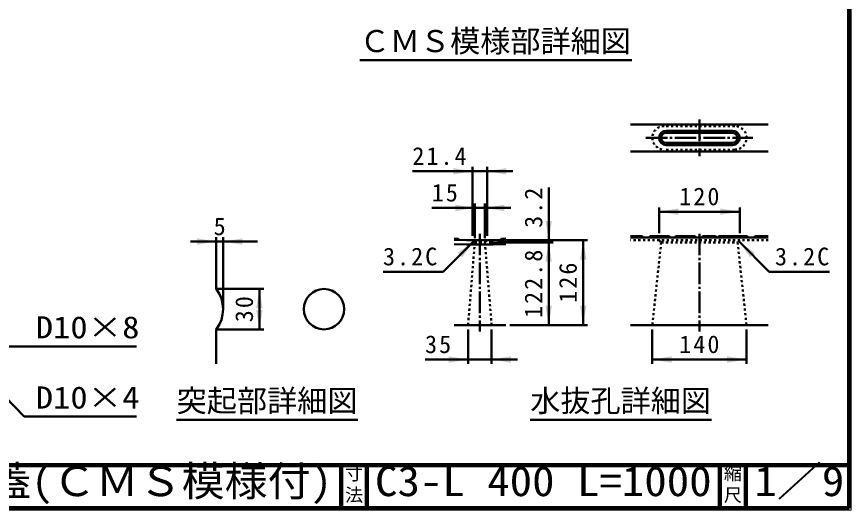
# Model space of a CAD drawing. Units: millimetres, scale not verified. Extents: x 100 to 4105, y 100 to 2870.
# Drawn here: x 2166 to 4105, y 100 to 1245 of the extents above; entities that cross this region are included whole.
import ezdxf
from ezdxf.enums import TextEntityAlignment as Align

# ---------------------------------------------------------------- set-up
doc = ezdxf.new("R2010")
doc.units = ezdxf.units.MM
doc.header["$LTSCALE"] = 5
doc.linetypes.add('USER1', pattern=[2.2, 1, -1.2])
doc.linetypes.add('USER2', pattern=[13.4, 10, -1.2, 1, -1.2])
doc.layers.add('V-nasSTD', color=7, linetype='Continuous', lineweight=50)
doc.styles.add('ＭＳ ゴシック', font='')
doc.styles.get('ＭＳ ゴシック').set_extended_font_data('MS Gothic')

msp = doc.modelspace()

# ---------------------------------------------------------------- hatches: boundary and pattern name
at = {"layer": 'V-nasSTD'}
for points in [[(3180.453, 879.251), (3225.453, 886.751), (3180.453, 894.251)], [(3303.89, 894.251), (3258.89, 886.751), (3303.89, 879.251)], [(3185.453, 794.251), (3230.453, 801.751), (3185.453, 809.251)], [(3298.89, 809.251), (3253.89, 801.751), (3298.89, 794.251)], [(3703.422, 800.501), (3658.422, 793.001), (3703.422, 785.501)], [(3800.922, 800.501), (3845.922, 793.001), (3800.922, 785.501)], [(3394.672, 771.751), (3402.172, 726.751), (3409.672, 771.751)], [(2585.095, 716.126), (2630.095, 723.626), (2585.095, 731.126)], [(2690.72, 731.126), (2645.72, 723.626), (2690.72, 716.126)], [(3190.83, 697.734), (3227.953, 724.251), (3201.436, 687.128)], [(3409.672, 676.751), (3402.172, 721.751), (3394.672, 676.751)], [(3489.672, 681.751), (3482.172, 726.751), (3474.672, 681.751)], [(3880.545, 697.734), (3843.422, 724.251), (3869.938, 687.128)], [(2737.595, 568.626), (2730.095, 613.626), (2722.595, 568.626)], [(2722.595, 564.876), (2730.095, 519.876), (2737.595, 564.876)], [(3394.672, 574.876), (3402.172, 529.876), (3409.672, 574.876)], [(3474.672, 574.876), (3482.172, 529.876), (3489.672, 574.876)], [(3169.828, 442.376), (3214.828, 449.876), (3169.828, 457.376)], [(3314.515, 457.376), (3269.515, 449.876), (3314.515, 442.376)], [(3687.797, 442.376), (3642.797, 449.876), (3687.797, 457.376)], [(3816.547, 442.376), (3861.547, 449.876), (3816.547, 457.376)]]:
    msp.add_hatch(color=256, dxfattribs=at).paths.add_polyline_path(points)

# ---------------------------------------------------------------- linework, layer by layer
at = {"layer": 'V-nasSTD', "lineweight": 100}
for p, q in [((4100, 105), (4100, 2865)), ((105, 205), (4100, 205)), ((2920, 205), (2920, 105)), ((2980, 205), (2980, 105)), ((3800, 205), (3800, 105)), ((3860, 205), (3860, 105)), ((105, 105), (4100, 105))]:
    msp.add_line(p, q, dxfattribs=at)
at = {"layer": 'V-nasSTD'}
for p, q in [((2963.055, 1144.545), (3595.071, 1144.545)), ((3592.172, 995.501), (3912.172, 995.501)), ((3829.203, 980.97), (3675.14, 980.97)), ((3829.203, 975.97), (3675.14, 975.97)), ((3675.14, 952.532), (3829.203, 952.532)), ((3912.172, 933.001), (3592.172, 933.001)), ((3675.14, 947.532), (3829.203, 947.532)), ((3225.453, 736.751), (3225.453, 896.751)), ((3258.89, 736.751), (3258.89, 896.751)), ((3085.453, 886.751), (3225.453, 886.751)), ((3258.89, 886.751), (3225.453, 886.751)), ((3318.89, 886.751), (3258.89, 886.751)), ((3402.172, 849.028), (3402.172, 726.751)), ((3130.453, 801.751), (3230.453, 801.751)), ((3230.453, 731.751), (3230.453, 811.751)), ((3253.89, 801.751), (3230.453, 801.751)), ((3253.89, 731.751), (3253.89, 811.751)), ((3313.89, 801.751), (3253.89, 801.751)), ((3658.422, 803.001), (3658.422, 743.001)), ((3845.922, 803.001), (3845.922, 743.001)), ((3845.922, 793.001), (3658.422, 793.001)), ((2570.095, 723.626), (2630.095, 723.626)), ((2630.095, 613.626), (2630.095, 733.626)), ((2630.095, 723.626), (2645.72, 723.626)), ((2645.72, 566.751), (2645.72, 733.626)), ((2725.72, 723.626), (2645.72, 723.626)), ((3157.242, 653.54), (3227.953, 724.251)), ((3192.172, 730.273), (3182.172, 730.485)), ((3182.172, 727.359), (3210.922, 726.751)), ((3182.172, 717.786), (3210.922, 717.177)), ((3195.297, 727.081), (3192.172, 730.273)), ((3273.422, 726.751), (3210.922, 726.751)), ((3263.89, 721.751), (3412.172, 721.751)), ((3302.172, 727.359), (3273.422, 726.751)), ((3273.422, 717.177), (3302.172, 717.786)), ((3283.422, 726.751), (3492.172, 726.751)), ((3292.172, 730.273), (3289.047, 727.081)), ((3302.172, 730.485), (3292.172, 730.273)), ((3402.172, 726.751), (3402.172, 721.751)), ((3402.172, 721.751), (3402.172, 529.876)), ((3482.172, 726.751), (3482.172, 529.876)), ((3619.359, 736.126), (3592.172, 736.126)), ((3912.172, 733.001), (3592.172, 733.001)), ((3622.484, 733.001), (3619.359, 736.126)), ((3638.109, 736.126), (3634.984, 733.001)), ((3681.859, 736.126), (3638.109, 736.126)), ((3684.984, 733.001), (3681.859, 736.126)), ((3697.484, 736.126), (3694.359, 733.001)), ((3741.234, 736.126), (3697.484, 736.126)), ((3744.359, 733.001), (3741.234, 736.126)), ((3759.984, 736.126), (3756.859, 733.001)), ((3789.672, 736.126), (3759.984, 736.126)), ((3792.797, 733.001), (3789.672, 736.126)), ((3797.484, 736.126), (3794.359, 733.001)), ((3863.109, 736.126), (3797.484, 736.126)), ((3914.132, 653.54), (3843.422, 724.251)), ((3866.234, 733.001), (3863.109, 736.126)), ((3881.859, 736.126), (3878.734, 733.001)), ((3912.172, 736.126), (3881.859, 736.126)), ((3273.422, 717.177), (3210.922, 717.177)), ((3017.242, 653.54), (3157.242, 653.54)), ((4054.132, 653.54), (3914.132, 653.54)), ((2740.095, 613.626), (2630.095, 613.626)), ((2730.095, 519.876), (2730.095, 613.626)), ((3302.172, 529.876), (3182.172, 529.876)), ((3312.172, 529.876), (3492.172, 529.876)), ((3912.172, 529.876), (3592.172, 529.876)), ((2630.095, 519.876), (2630.095, 439.876)), ((2740.095, 519.876), (2630.095, 519.876)), ((3214.828, 439.876), (3214.828, 519.876)), ((3269.515, 439.876), (3269.515, 519.876)), ((3642.797, 439.876), (3642.797, 519.876)), ((3861.547, 439.876), (3861.547, 519.876)), ((2444.717, 480.381), (2124.717, 480.381)), ((3114.828, 449.876), (3214.828, 449.876)), ((3269.515, 449.876), (3214.828, 449.876)), ((3329.515, 449.876), (3269.515, 449.876)), ((3861.547, 449.876), (3642.797, 449.876)), ((2101.279, 402.256), (2184.132, 317.404)), ((2184.132, 317.404), (2444.717, 317.404)), ((2537.903, 309.876), (2959.163, 309.876)), ((3359.163, 309.876), (3780.423, 309.876))]:
    msp.add_line(p, q, dxfattribs=at)
at = {"layer": 'V-nasSTD', "linetype": 'USER1'}
for p, q in [((3834.203, 991.595), (3670.14, 991.595)), ((3834.203, 936.907), (3670.14, 936.907)), ((3230.453, 721.751), (3214.828, 529.876)), ((3225.453, 726.751), (3230.453, 721.751)), ((3230.453, 721.751), (3253.89, 721.751)), ((3253.89, 721.751), (3258.89, 726.751)), ((3269.515, 529.876), (3253.89, 721.751)), ((3912.172, 726.751), (3592.172, 726.751)), ((3663.422, 721.751), (3642.797, 529.876)), ((3658.422, 726.751), (3663.422, 721.751)), ((3663.422, 721.751), (3840.922, 721.751)), ((3845.922, 726.751), (3840.922, 721.751)), ((3840.922, 721.751), (3861.547, 529.876))]:
    msp.add_line(p, q, dxfattribs=at)
at = {"layer": 'V-nasSTD', "linetype": 'USER2'}
for p, q in [((3752.172, 1006.595), (3752.172, 921.907)), ((3627.797, 964.251), (3876.547, 964.251)), ((3242.172, 741.751), (3242.172, 514.876)), ((3752.172, 741.751), (3752.172, 514.876))]:
    msp.add_line(p, q, dxfattribs=at)
at = {"layer": 'V-nasSTD', "lineweight": 13}
msp.add_lwpolyline([(100, 100), (100, 2870), (4105, 2870), (4105, 100)], close=True, dxfattribs=at)
at = {"layer": 'V-nasSTD'}
msp.add_circle((2880.095, 566.751), 46.875, dxfattribs=at)
at = {"layer": 'V-nasSTD', "linetype": 'USER1'}
for centre, start, end in [((3670.14, 964.251), 90, 180), ((3834.203, 964.251), 0, 90), ((3670.14, 964.251), 180, 270), ((3834.203, 964.251), 270, 0)]:
    msp.add_arc(centre, 27.344, start, end, dxfattribs=at)
at = {"layer": 'V-nasSTD'}
for centre, radius, start, end in [((3675.14, 964.251), 16.719, 90, 180), ((3675.14, 964.251), 11.719, 90, 180), ((3829.203, 964.251), 16.719, 0, 90), ((3829.203, 964.251), 11.719, 0, 90), ((3675.14, 964.251), 16.719, 180, 270), ((3675.14, 964.251), 11.719, 180, 270), ((3829.203, 964.251), 16.719, 270, 0), ((3829.203, 964.251), 11.719, 270, 0), ((2567.595, 566.751), 78.125, 323.1301, 36.8699)]:
    msp.add_arc(centre, radius, start, end, dxfattribs=at)

# ---------------------------------------------------------------- texts
at = {"layer": 'V-nasSTD', "style": 'ＭＳ ゴシック'}
for s, height, p in [('ＣＭＳ模様部詳細図', 51.32, (2963.055, 1214.545)), ('5', 41.06, (2623.908, 779.626)), ('突起部詳細図', 51.32, (2537.903, 379.876)), ('水抜孔詳細図', 51.32, (3359.163, 379.876)), ('寸', 30.79, (2928.982, 200.999)), ('縮', 30.79, (3808.982, 200.999)), ('法', 30.79, (2928.976, 151.01)), ('尺', 30.79, (3808.976, 151.01))]:
    msp.add_text(s, height=height, dxfattribs=at).set_placement(p, align=Align.TOP_LEFT)
for s, height, width, p in [('D10×8', 51.32, 1.15, (2210.717, 550.381)), ('D10×4', 51.32, 1.15, (2210.717, 387.404)), ('ロングＵ字溝用蓋(ＣＭＳ模様付)', 69.65, 1.05, (1402.5, 202.5)), ('C3-L 400 L=1000', 69.65, 1.1, (2998.75, 202.5)), ('1／9', 69.65, 1.1, (3880, 202.5))]:
    msp.add_text(s, height=height, dxfattribs=dict(at, width=width)).set_placement(p, align=Align.TOP_LEFT)
at = {"layer": 'V-nasSTD', "char_height": 41.06, "attachment_point": 1, "style": 'ＭＳ ゴシック'}
for s, insert in [('\\T1.17;21.4', (3085.453, 942.751)), ('\\T1.17;15', (3130.453, 857.751)), ('\\T1.17;120', (3705.372, 849.001)), ('\\T1.17;3.2C', (3017.242, 709.54)), ('\\T1.17;3.2C', (3927.732, 709.54)), ('\\T1.17;35', (3114.828, 505.876)), ('\\T1.17;140', (3705.372, 505.876))]:
    msp.add_mtext(s, dxfattribs=dict(at, insert=insert))
at = {"layer": 'V-nasSTD', "char_height": 41.06, "attachment_point": 1, "rotation": 90, "style": 'ＭＳ ゴシック'}
for s, insert in [('\\T1.17;3.2', (3346.172, 755.428)), ('\\T1.17;122.8', (3346.172, 546.213)), ('\\T1.17;126', (3426.172, 581.513)), ('\\T1.17;30', (2674.095, 536.351))]:
    msp.add_mtext(s, dxfattribs=dict(at, insert=insert))

doc.saveas('drawing.dxf')
